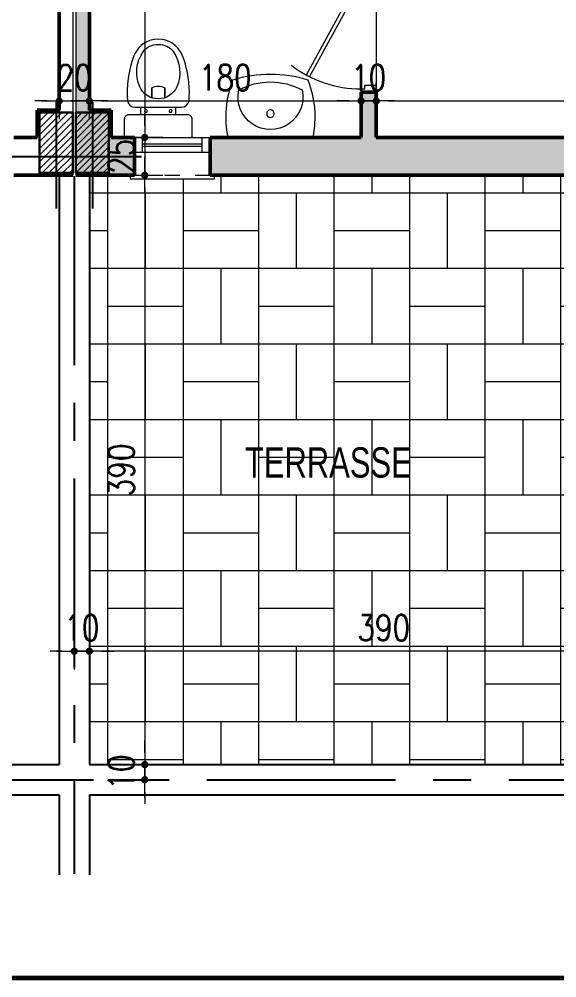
# Model space of a CAD drawing. Header units: millimetres. Extents: x 906 to 2482, y -1519 to -637.
# Drawn here: x 2035.91 to 2039.47, y -1518.7 to -1512.35 of the extents above; entities that cross this region are included whole.
import ezdxf

# ---------------------------------------------------------------- set-up
doc = ezdxf.new("R2010")
doc.units = ezdxf.units.MM
doc.linetypes.add('AXES', pattern=[2, 1.25, -0.25, 0.25, -0.25])
doc.linetypes.add('HIDDEN', pattern=[0.375, 0.25, -0.125])
doc.layers.get('DEFPOINTS').update_dxf_attribs({"color": 255, "lineweight": 13})
for name, color, linetype, lineweight in [('A-signe', 7, 'Continuous', 9), ('APPUITS', 7, 'Continuous', 18), ('DIM.', 4, 'Continuous', 25), ('interrompu', 7, 'HIDDEN', 15), ('MENUISERIE', 7, 'Continuous', 13), ('MUR 0.2', 7, 'Continuous', 20), ('MUR 0.25', 7, 'Continuous', 25), ('MUR 0.5', 7, 'Continuous', 50), ('mur-fort', 7, 'Continuous', 60), ('POTEAUX ARCH', 7, 'Continuous', 30), ('POTEAUX HACHURE', 7, 'Continuous', 15), ('SANITAIRE', 7, 'Continuous', 15), ('TEXTE', 7, 'Continuous', 20)]:
    doc.layers.add(name, color=color, linetype=linetype, lineweight=lineweight)
doc.layers.add('AXE', color=7, linetype='AXES')
doc.layers.add('HATCH', color=7, linetype='Continuous', lineweight=5, true_color=0xbababa)
doc.layers.add('TEINTE 6', color=7, linetype='Continuous', true_color=0x4d4dff)
doc.styles.add('atef', font='romans.shx', dxfattribs={"width": 0.8})
doc.styles.add('STYLE4', font='swisscl.ttf')
doc.dimstyles.new('COTEXT', dxfattribs={"dimscale": 0, "dimtxt": 0.17, "dimasz": 0.08, "dimexe": 0.015, "dimexo": 0.015, "dimgap": 0.07, "dimtad": 1, "dimdec": 0, "dimlfac": 100, "dimzin": 0, "dimdsep": 46, "dimtxsty": 'atef', "dimblk": 'SIG2', "dimcen": 0.15, "dimse1": 1, "dimse2": 1, "dimclrd": 256, "dimclre": 6, "dimclrt": 2, "dimadec": 0, "dimazin": 0, "dimtfac": 0.5, "dimtdec": 0, "dimtix": 1, "dimtmove": 2, "dimatfit": 1, "dimldrblk": 'SIG2', "dimfxl": 0.18, "dimtolj": 1, "dimtzin": 0, "dimlwd": 18, "dimarcsym": 0})
pattern_1 = [(45, (1013.812265, -617.61888), (-0.0224506403, 0.0224506403), [])]

# ---------------------------------------------------------------- blocks, each defined once
blk = doc.blocks.new('P - 0.80')
at = {"layer": 'MENUISERIE'}
for points in [[(-0.6991, 0.3412), (-0.0325, -0.0217), (-0.02, 0), (-0.6875, 0.3633)], [(-0.8, 0), (-0.78, 0), (-0.78, -0.025), (-0.755, -0.025), (-0.755, -0.1), (-0.8, -0.1)], [(0, 0), (-0.02, 0), (-0.02, -0.025), (-0.045, -0.025), (-0.045, -0.1), (0, -0.1)]]:
    blk.add_lwpolyline(points, dxfattribs=at)
blk.add_arc((-0.02, 0), 0.76, 142.54543, 180, dxfattribs=at)
blk = doc.blocks.new('SIG2')
at = {"layer": 'A-signe'}
for p, q in [((0, 1.5), (0, 0.5)), ((-1.5, 0), (-0.5, 0)), ((-0.5, 0), (0.5, 0)), ((0, 0.5), (0, -0.5)), ((0.5, 0), (1.5, 0)), ((0, -0.5), (0, -1.5))]:
    blk.add_line(p, q, dxfattribs=at)
at = {"layer": 'A-signe', "const_width": 0.3}
blk.add_lwpolyline([(-0.15, 0, 1), (0.15, 0, 1)], format="xyb", close=True, dxfattribs=at)
blk = doc.blocks.new('*D3334')
at = {"layer": 'DEFPOINTS', "color": 0, "transparency": 16777216}
for p in [(2036.3779, -1511.1343), (2036.6244, -1513.1343), (2036.7448, -1513.1343)]:
    blk.add_point(p, dxfattribs=at)
at = {"layer": 'DIM.', "lineweight": 18, "transparency": 16777216}
blk.add_line((2036.7448, -1511.2143), (2036.7448, -1513.0543), dxfattribs=at)
at = {"layer": 'DIM.', "lineweight": 18, "transparency": 16777216, "xscale": 0.08, "yscale": 0.08, "zscale": 0.08}
for p, rotation in [((2036.7448, -1511.1343), 90), ((2036.7448, -1513.1343), 270)]:
    blk.add_blockref('SIG2', p, dxfattribs=dict(at, rotation=rotation))
at = {"layer": 'DIM.', "color": 2, "transparency": 16777216, "insert": (2036.5898, -1512.1343), "char_height": 0.17, "attachment_point": 5, "rotation": 90, "style": 'atef'}
blk.add_mtext('\\A1;200', dxfattribs=at)
blk = doc.blocks.new('L.MAIN 56-46')
at = {"layer": 'SANITAIRE', "linetype": 'Continuous'}
blk.add_line((0, 0), (0, 0.56), dxfattribs=at)
blk.add_circle((-0.1575, 0.28), 0.025, dxfattribs=at)
for centre, radius, start, end in [((-0.1365, -0.1054), 0.6792, 78.40823, 111.10552), ((0.3903, 0.2801), 0.8103, 162.16614, 197.83384), ((0.0788, 0.28), 0.4463, 151.92752, 208.07249), ((-0.2678, 0.28), 0.2153, 257.31963, 102.68038), ((-0.1365, 0.6605), 0.6744, 248.73744, 281.67531)]:
    blk.add_arc(centre, radius, start, end, dxfattribs=at)
blk = doc.blocks.new('CUVETTE -2')
at = {"layer": 'SANITAIRE'}
for p, q in [((0.1089, 0.15), (0.1089, 0.2)), ((0.3411, 0.15), (0.3411, 0.2))]:
    blk.add_line(p, q, dxfattribs=at)
at = {"layer": 'SANITAIRE', "flags": 128}
for points in [[(0.068, 0.5503, -0.290899), (0.225, 0.6501)], [(0.225, 0.6501, -0.290899), (0.382, 0.5503)], [(0.225, 0.6154, 0.251168), (0.1249, 0.5678)], [(0.3251, 0.5678, 0.251168), (0.225, 0.6154)], [(0.0232, 0.3699, -0.068521), (0.068, 0.5503)], [(0.1249, 0.5678, 0.259575), (0.1024, 0.335)], [(0.3476, 0.335, 0.259575), (0.3251, 0.5678)], [(0.382, 0.5503, -0.068521), (0.4268, 0.3699)], [(0.0212, 0.2458, -0.05039), (0.0232, 0.3699)], [(0.1024, 0.335, 0.300692), (0.225, 0.2557)], [(0.225, 0.2557, 0.300692), (0.3476, 0.335)], [(0.4268, 0.3699, -0.05039), (0.4288, 0.2458)], [(0.379, 0.2), (0.071, 0.2, -0.39005), (0.0212, 0.2458)], [(0.4288, 0.2458, -0.39005), (0.379, 0.2)], [(0.45, 0), (0, 0), (0, 0.12, -0.414214), (0.03, 0.15)], [(0.03, 0.15), (0.42, 0.15, -0.414214), (0.45, 0.12)]]:
    blk.add_lwpolyline(points, format="xyb", dxfattribs=at)
at = {"layer": 'SANITAIRE'}
for points in [[(0.1819, 0.3292), (0.1819, 0.3292), (0.1819, 0.2625), (0.1819, 0.2625)], [(0.2681, 0.3292), (0.2681, 0.3292), (0.2681, 0.2625), (0.2681, 0.2625)]]:
    blk.add_lwpolyline(points, close=True, dxfattribs=at)
at = {"layer": 'SANITAIRE', "flags": 128}
blk.add_lwpolyline([(0.45, 0.12), (0.45, 0)], dxfattribs=at)
at = {"layer": 'SANITAIRE'}
for centre in [(0.1434, 0.175), (0.3066, 0.175)]:
    blk.add_circle(centre, 0.00977, dxfattribs=at)
blk.add_arc((0.225, 0.246), 0.0937, 62.60785, 117.39215, dxfattribs=at)
blk = doc.blocks.new('*D2713')
at = {"layer": 'DEFPOINTS', "color": 0, "transparency": 16777216}
for p in [(2036.3779, -1512.5231), (2036.1779, -1512.795), (2036.3779, -1512.8929)]:
    blk.add_point(p, dxfattribs=at)
at = {"layer": 'DIM.', "lineweight": 18, "transparency": 16777216}
for p, q in [((2036.0979, -1512.8929), (2036.0179, -1512.8929)), ((2036.1779, -1512.8929), (2036.3779, -1512.8929)), ((2036.4579, -1512.8929), (2036.5379, -1512.8929))]:
    blk.add_line(p, q, dxfattribs=at)
at = {"layer": 'DIM.', "lineweight": 18, "transparency": 16777216, "xscale": 0.08, "yscale": 0.08, "zscale": 0.08}
blk.add_blockref('SIG2', (2036.1779, -1512.8929), dxfattribs=at)
at = {"layer": 'DIM.', "lineweight": 18, "transparency": 16777216, "xscale": 0.08, "yscale": 0.08, "zscale": 0.08, "rotation": 180}
blk.add_blockref('SIG2', (2036.3779, -1512.8929), dxfattribs=at)
at = {"layer": 'DIM.', "color": 2, "transparency": 16777216, "insert": (2036.2779, -1512.7379), "char_height": 0.17, "attachment_point": 5, "style": 'atef'}
blk.add_mtext('\\A1;20', dxfattribs=at)
blk = doc.blocks.new('*D3346')
at = {"layer": 'DEFPOINTS', "color": 0, "transparency": 16777216}
for p in [(2036.3779, -1512.3736), (2038.1779, -1512.8929), (2038.1779, -1513.1343)]:
    blk.add_point(p, dxfattribs=at)
at = {"layer": 'DIM.', "lineweight": 18, "transparency": 16777216}
blk.add_line((2036.4579, -1512.8929), (2038.0979, -1512.8929), dxfattribs=at)
at = {"layer": 'DIM.', "lineweight": 18, "transparency": 16777216, "xscale": 0.08, "yscale": 0.08, "zscale": 0.08, "rotation": 180}
blk.add_blockref('SIG2', (2036.3779, -1512.8929), dxfattribs=at)
at = {"layer": 'DIM.', "lineweight": 18, "transparency": 16777216, "xscale": 0.08, "yscale": 0.08, "zscale": 0.08}
blk.add_blockref('SIG2', (2038.1779, -1512.8929), dxfattribs=at)
at = {"layer": 'DIM.', "color": 2, "transparency": 16777216, "insert": (2037.2779, -1512.7379), "char_height": 0.17, "attachment_point": 5, "style": 'atef'}
blk.add_mtext('\\A1;180', dxfattribs=at)
blk = doc.blocks.new('*D3347')
at = {"layer": 'DEFPOINTS', "color": 0, "transparency": 16777216}
for p in [(2038.2779, -1512.8929), (2038.1779, -1513.1343), (2038.2779, -1513.1343)]:
    blk.add_point(p, dxfattribs=at)
at = {"layer": 'DIM.', "lineweight": 18, "transparency": 16777216}
for p, q in [((2038.0979, -1512.8929), (2038.0179, -1512.8929)), ((2038.1779, -1512.8929), (2038.2779, -1512.8929)), ((2038.3579, -1512.8929), (2038.4379, -1512.8929))]:
    blk.add_line(p, q, dxfattribs=at)
at = {"layer": 'DIM.', "lineweight": 18, "transparency": 16777216, "xscale": 0.08, "yscale": 0.08, "zscale": 0.08}
blk.add_blockref('SIG2', (2038.1779, -1512.8929), dxfattribs=at)
at = {"layer": 'DIM.', "lineweight": 18, "transparency": 16777216, "xscale": 0.08, "yscale": 0.08, "zscale": 0.08, "rotation": 180}
blk.add_blockref('SIG2', (2038.2779, -1512.8929), dxfattribs=at)
at = {"layer": 'DIM.', "color": 2, "transparency": 16777216, "insert": (2038.2279, -1512.7379), "char_height": 0.17, "attachment_point": 5, "style": 'atef'}
blk.add_mtext('\\A1;10', dxfattribs=at)
blk = doc.blocks.new('*D3348')
at = {"layer": 'DEFPOINTS', "color": 0, "transparency": 16777216}
for p in [(2042.4779, -1512.8929), (2038.2779, -1513.1343), (2042.4779, -1513.1343)]:
    blk.add_point(p, dxfattribs=at)
at = {"layer": 'DIM.', "lineweight": 18, "transparency": 16777216}
blk.add_line((2038.3579, -1512.8929), (2042.3979, -1512.8929), dxfattribs=at)
at = {"layer": 'DIM.', "lineweight": 18, "transparency": 16777216, "xscale": 0.08, "yscale": 0.08, "zscale": 0.08, "rotation": 180}
blk.add_blockref('SIG2', (2038.2779, -1512.8929), dxfattribs=at)
at = {"layer": 'DIM.', "lineweight": 18, "transparency": 16777216, "xscale": 0.08, "yscale": 0.08, "zscale": 0.08}
blk.add_blockref('SIG2', (2042.4779, -1512.8929), dxfattribs=at)
at = {"layer": 'DIM.', "color": 2, "transparency": 16777216, "insert": (2040.3779, -1512.7379), "char_height": 0.17, "attachment_point": 5, "style": 'atef'}
blk.add_mtext('\\A1;420', dxfattribs=at)
blk = doc.blocks.new('*D3252')
at = {"layer": 'DEFPOINTS', "color": 0, "transparency": 16777216}
for p in [(2036.5229, -1513.1343), (2036.5229, -1513.3843), (2036.7448, -1513.3843)]:
    blk.add_point(p, dxfattribs=at)
at = {"layer": 'DIM.', "lineweight": 18, "transparency": 16777216}
for p, q in [((2036.7448, -1513.0543), (2036.7448, -1512.9743)), ((2036.7448, -1513.1343), (2036.7448, -1513.3843)), ((2036.7448, -1513.4643), (2036.7448, -1513.5443))]:
    blk.add_line(p, q, dxfattribs=at)
at = {"layer": 'DIM.', "lineweight": 18, "transparency": 16777216, "xscale": 0.08, "yscale": 0.08, "zscale": 0.08}
for p, rotation in [((2036.7448, -1513.1343), 270), ((2036.7448, -1513.3843), 90)]:
    blk.add_blockref('SIG2', p, dxfattribs=dict(at, rotation=rotation))
at = {"layer": 'DIM.', "color": 2, "transparency": 16777216, "insert": (2036.5898, -1513.2593), "char_height": 0.17, "attachment_point": 5, "rotation": 90, "style": 'atef'}
blk.add_mtext('\\A1;25', dxfattribs=at)
blk = doc.blocks.new('*D3253')
at = {"layer": 'DEFPOINTS', "color": 0, "transparency": 16777216}
for p in [(2036.5229, -1513.3843), (2036.3779, -1517.2843), (2036.7448, -1517.2843)]:
    blk.add_point(p, dxfattribs=at)
at = {"layer": 'DIM.', "lineweight": 18, "transparency": 16777216}
blk.add_line((2036.7448, -1513.4643), (2036.7448, -1517.2043), dxfattribs=at)
at = {"layer": 'DIM.', "lineweight": 18, "transparency": 16777216, "xscale": 0.08, "yscale": 0.08, "zscale": 0.08}
for p, rotation in [((2036.7448, -1513.3843), 90), ((2036.7448, -1517.2843), 270)]:
    blk.add_blockref('SIG2', p, dxfattribs=dict(at, rotation=rotation))
at = {"layer": 'DIM.', "color": 2, "transparency": 16777216, "insert": (2036.5898, -1515.3343), "char_height": 0.17, "attachment_point": 5, "rotation": 90, "style": 'atef'}
blk.add_mtext('\\A1;390', dxfattribs=at)
blk = doc.blocks.new('*D3254')
at = {"layer": 'DEFPOINTS', "color": 0, "transparency": 16777216}
for p in [(2036.3779, -1517.2843), (2036.2779, -1517.3843), (2036.7448, -1517.3843)]:
    blk.add_point(p, dxfattribs=at)
at = {"layer": 'DIM.', "lineweight": 18, "transparency": 16777216}
for p, q in [((2036.7448, -1517.2043), (2036.7448, -1517.1243)), ((2036.7448, -1517.2843), (2036.7448, -1517.3843)), ((2036.7448, -1517.4643), (2036.7448, -1517.5443))]:
    blk.add_line(p, q, dxfattribs=at)
at = {"layer": 'DIM.', "lineweight": 18, "transparency": 16777216, "xscale": 0.08, "yscale": 0.08, "zscale": 0.08}
for p, rotation in [((2036.7448, -1517.2843), 270), ((2036.7448, -1517.3843), 90)]:
    blk.add_blockref('SIG2', p, dxfattribs=dict(at, rotation=rotation))
at = {"layer": 'DIM.', "color": 2, "transparency": 16777216, "insert": (2036.5898, -1517.3343), "char_height": 0.17, "attachment_point": 5, "rotation": 90, "style": 'atef'}
blk.add_mtext('\\A1;10', dxfattribs=at)
blk = doc.blocks.new('*D3259')
at = {"layer": 'DEFPOINTS', "color": 0, "transparency": 16777216}
for p in [(2040.2779, -1516.1175), (2036.3779, -1516.5338), (2036.3779, -1517.2843)]:
    blk.add_point(p, dxfattribs=at)
at = {"layer": 'DIM.', "lineweight": 18, "transparency": 16777216}
blk.add_line((2040.1979, -1516.5338), (2036.4579, -1516.5338), dxfattribs=at)
at = {"layer": 'DIM.', "lineweight": 18, "transparency": 16777216, "xscale": 0.08, "yscale": 0.08, "zscale": 0.08, "rotation": 180}
blk.add_blockref('SIG2', (2036.3779, -1516.5338), dxfattribs=at)
at = {"layer": 'DIM.', "lineweight": 18, "transparency": 16777216, "xscale": 0.08, "yscale": 0.08, "zscale": 0.08}
blk.add_blockref('SIG2', (2040.2779, -1516.5338), dxfattribs=at)
at = {"layer": 'DIM.', "color": 2, "transparency": 16777216, "insert": (2038.3279, -1516.3788), "char_height": 0.17, "attachment_point": 5, "style": 'atef'}
blk.add_mtext('\\A1;390', dxfattribs=at)
blk = doc.blocks.new('*D2638')
at = {"layer": 'DEFPOINTS', "color": 0, "transparency": 16777216}
for p in [(2036.2779, -1516.5338), (2036.3779, -1517.2843), (2036.2779, -1517.3843)]:
    blk.add_point(p, dxfattribs=at)
at = {"layer": 'DIM.', "lineweight": 18, "transparency": 16777216}
for p, q in [((2036.1979, -1516.5338), (2036.1179, -1516.5338)), ((2036.3779, -1516.5338), (2036.2779, -1516.5338)), ((2036.4579, -1516.5338), (2036.5379, -1516.5338))]:
    blk.add_line(p, q, dxfattribs=at)
at = {"layer": 'DIM.', "lineweight": 18, "transparency": 16777216, "xscale": 0.08, "yscale": 0.08, "zscale": 0.08}
blk.add_blockref('SIG2', (2036.2779, -1516.5338), dxfattribs=at)
at = {"layer": 'DIM.', "lineweight": 18, "transparency": 16777216, "xscale": 0.08, "yscale": 0.08, "zscale": 0.08, "rotation": 180}
blk.add_blockref('SIG2', (2036.3779, -1516.5338), dxfattribs=at)
at = {"layer": 'DIM.', "color": 2, "transparency": 16777216, "insert": (2036.3279, -1516.3788), "char_height": 0.17, "attachment_point": 5, "style": 'atef'}
blk.add_mtext('\\A1;10', dxfattribs=at)

msp = doc.modelspace()

# ---------------------------------------------------------------- hatches: boundary and pattern name
at = {"layer": 'HATCH'}
h = msp.add_hatch(dxfattribs=at)
h.set_pattern_fill('164', pattern_type=2)
h.set_pattern_definition([(0, (0, 0), (0.5, 0.5), []), (0, (0, 0.25), (0.5, 0.5), [0.5, -0.5]), (90, (0, 0), (-0.5, 0.5), []), (90, (0.25, 0.5), (-0.5, 0.5), [0.5, -0.5])])
edge = h.paths.add_edge_path()
edge.add_line((2040.1879, -1514.1129), (2040.2079, -1514.1129))
edge.add_line((2040.2079, -1514.1129), (2040.2079, -1513.8843))
edge.add_line((2040.2079, -1513.8843), (2040.2779, -1513.8843))
edge.add_line((2040.2779, -1513.8843), (2040.2779, -1513.3843))
edge.add_line((2040.2779, -1513.3843), (2037.2058, -1513.3843))
edge.add_line((2037.2058, -1513.3843), (2037.2058, -1513.4072))
edge.add_line((2037.2058, -1513.4072), (2036.6479, -1513.4072))
edge.add_line((2036.6479, -1513.4072), (2036.6479, -1513.3843))
edge.add_line((2036.6479, -1513.3843), (2036.3779, -1513.3843))
edge.add_line((2036.3779, -1513.3843), (2036.3779, -1517.2843))
edge.add_line((2036.3779, -1517.2843), (2040.2579, -1517.2843))
edge.add_line((2040.2579, -1517.2843), (2040.2579, -1516.2629))
edge.add_line((2040.2579, -1516.2629), (2040.2779, -1516.2629))
edge.add_line((2040.2779, -1516.2629), (2040.2779, -1515.9114))
edge.add_ellipse((2040.2782, -1515.8101), major_axis=(0, -0.1), ratio=0.218235, start_angle=180.77682, end_angle=353.59803, ccw=False)
edge.add_line((2040.2779, -1515.7101), (2040.2779, -1515.3843))
edge.add_line((2040.2779, -1515.3843), (2040.2079, -1515.3843))
edge.add_line((2040.2079, -1515.3843), (2040.2079, -1515.1529))
edge.add_line((2040.2079, -1515.1529), (2040.1879, -1515.1529))
edge.add_line((2040.1879, -1515.1529), (2040.1879, -1514.1129))
at = {"layer": 'POTEAUX HACHURE'}
h = msp.add_hatch(dxfattribs=at)
h.set_pattern_fill('ANSI31', color=256, scale=0.01)
h.set_pattern_definition(pattern_1)
h.paths.add_polyline_path([(2036.2679, -1513.3693), (2036.0479, -1513.3693), (2036.0479, -1512.9693), (2036.2679, -1512.9693)])
h = msp.add_hatch(dxfattribs=at)
h.set_pattern_fill('ANSI31', color=256, scale=0.01)
h.set_pattern_definition(pattern_1)
h.paths.add_polyline_path([(2036.2879, -1513.3693), (2036.5079, -1513.3693), (2036.5079, -1512.9693), (2036.2879, -1512.9693)])
at = {"layer": 'TEINTE 6'}
h = msp.add_hatch(color=256, dxfattribs=at)
h.dxf.hatch_style = 1
h.paths.add_polyline_path([(2037.1779, -1507.4143), (2036.9279, -1507.4143), (2036.9279, -1507.4843), (2036.2879, -1507.4843), (2036.2879, -1513.3843), (2036.6779, -1513.3843), (2036.6779, -1513.1343), (2036.5229, -1513.1343), (2036.5229, -1512.9543), (2036.3779, -1512.9543), (2036.3779, -1511.1343), (2038.1779, -1511.1343), (2038.1779, -1512.0334), (2038.2779, -1512.0334), (2038.2779, -1511.9343), (2038.384, -1511.9343), (2038.384, -1511.8343), (2038.2779, -1511.8343), (2038.2779, -1511.0343), (2036.3779, -1511.0343), (2036.3779, -1507.7343), (2037.1779, -1507.7343)])
h = msp.add_hatch(color=256, dxfattribs=at)
h.dxf.hatch_style = 1
h.paths.add_polyline_path([(2040.5279, -1513.2343), (2041.4385, -1513.2343), (2041.4385, -1513.1343), (2038.2779, -1513.1343), (2038.2779, -1512.8334), (2038.1779, -1512.8334), (2038.1779, -1513.1343), (2037.1779, -1513.1343), (2037.1779, -1513.3843), (2040.2779, -1513.3843), (2040.2779, -1513.8843), (2040.2079, -1513.8843), (2040.2079, -1514.1343), (2040.5279, -1514.1343)])

# ---------------------------------------------------------------- linework, layer by layer
at = {"layer": 'APPUITS'}
msp.add_lwpolyline([(2036.6479, -1513.3843), (2036.6479, -1513.4072), (2037.2058, -1513.4072), (2037.2058, -1513.3843)], dxfattribs=at)
at = {"layer": 'AXE'}
for p, q in [((2036.1579, -1512.9011), (2036.1579, -1513.6041)), ((2036.3979, -1512.9011), (2036.3979, -1513.6041)), ((2035.7901, -1513.2593), (2036.4833, -1513.2593)), ((2036.0301, -1513.2593), (2036.7233, -1513.2593)), ((2036.2779, -1513.3908), (2036.2779, -1518.0065)), ((2035.1561, -1517.3843), (2040.2779, -1517.3843))]:
    msp.add_line(p, q, dxfattribs=at)
at = {"layer": 'interrompu', "ltscale": 0.2}
msp.add_line((2036.6779, -1513.3843), (2037.1779, -1513.3843), dxfattribs=at)
at = {"layer": 'MENUISERIE'}
for p, q in [((2038.2779, -1512.0334), (2038.2779, -1512.8334)), ((2036.6779, -1513.1343), (2037.1779, -1513.1343)), ((2036.7279, -1513.1343), (2036.7279, -1513.2343)), ((2037.1258, -1513.2343), (2037.1258, -1513.1343)), ((2036.7279, -1513.1768), (2037.1257, -1513.1768)), ((2036.7279, -1513.1918), (2037.1257, -1513.1918)), ((2037.1754, -1513.2343), (2036.6779, -1513.2343))]:
    msp.add_line(p, q, dxfattribs=at)
at = {"layer": 'MUR 0.2'}
for p, q in [((2036.2679, -1507.4843), (2036.2679, -1513.3843)), ((2036.2879, -1507.4843), (2036.2879, -1513.3843))]:
    msp.add_line(p, q, dxfattribs=at)
at = {"layer": 'MUR 0.25', "linetype": 'Continuous'}
for p, q in [((2036.1779, -1513.3843), (2036.1779, -1517.2843)), ((2036.3779, -1513.3843), (2036.3779, -1517.2843)), ((2035.1319, -1517.2843), (2036.1779, -1517.2843)), ((2036.3779, -1517.2843), (2040.2779, -1517.2843)), ((2035.1319, -1517.4843), (2036.1779, -1517.4843)), ((2036.1779, -1517.4843), (2036.1779, -1518.0132)), ((2036.3779, -1517.4843), (2040.2779, -1517.4843)), ((2036.3779, -1517.4843), (2036.3779, -1518.0132))]:
    msp.add_line(p, q, dxfattribs=at)
at = {"layer": 'MUR 0.5'}
for p, q in [((2036.1779, -1511.1343), (2036.1779, -1512.9543)), ((2036.3779, -1511.1343), (2036.3779, -1512.9543)), ((2038.1779, -1512.8334), (2038.1779, -1513.1343)), ((2038.1779, -1512.8334), (2038.2779, -1512.8334)), ((2038.2779, -1512.8334), (2038.2779, -1513.1343)), ((2036.0329, -1513.1343), (2036.0329, -1512.9543)), ((2036.0329, -1512.9543), (2036.1779, -1512.9543)), ((2036.5229, -1512.9543), (2036.3779, -1512.9543)), ((2036.5229, -1513.1343), (2036.5229, -1512.9543)), ((2035.8779, -1513.1343), (2036.0329, -1513.1343)), ((2036.5229, -1513.1343), (2036.6779, -1513.1343)), ((2036.6779, -1513.1343), (2036.6779, -1513.3843)), ((2037.1779, -1513.1343), (2037.1779, -1513.3843)), ((2037.1779, -1513.1343), (2038.1779, -1513.1343)), ((2038.2779, -1513.1343), (2041.4385, -1513.1343)), ((2035.8779, -1513.3843), (2036.2679, -1513.3843)), ((2036.2879, -1513.3843), (2036.6779, -1513.3843)), ((2037.1779, -1513.3843), (2040.2779, -1513.3843))]:
    msp.add_line(p, q, dxfattribs=at)
at = {"layer": 'mur-fort'}
msp.add_lwpolyline([(2028.6838, -1497.7969), (2028.6838, -1518.6951), (2058.8701, -1518.6951), (2058.8701, -1497.7969)], close=True, dxfattribs=at)
msp.add_lwpolyline([(2052.6969, -1497.7969), (2028.6838, -1497.7969), (2028.6838, -1518.6951), (2052.6969, -1518.6951), (2052.6969, -1501.057)], dxfattribs=at)
at = {"layer": 'POTEAUX ARCH'}
for points in [[(2036.2679, -1513.3693), (2036.0479, -1513.3693), (2036.0479, -1512.9693), (2036.2679, -1512.9693)], [(2036.2879, -1513.3693), (2036.5079, -1513.3693), (2036.5079, -1512.9693), (2036.2879, -1512.9693)]]:
    msp.add_lwpolyline(points, close=True, dxfattribs=at)

# ---------------------------------------------------------------- block references
at = {"layer": 'MENUISERIE', "rotation": 90.00000000000001}
msp.add_blockref('P - 0.80', (2038.1779, -1512.0334), dxfattribs=at)
at = {"layer": 'SANITAIRE', "xscale": -1}
msp.add_blockref('CUVETTE -2', (2037.0593, -1513.1343), dxfattribs=at)
at = {"layer": 'SANITAIRE', "xscale": -1, "rotation": 90}
msp.add_blockref('L.MAIN 56-46', (2037.8574, -1513.1343), dxfattribs=at)

# ---------------------------------------------------------------- texts
at = {"layer": 'TEXTE', "style": 'STYLE4'}
msp.add_text('TERRASSE', height=0.2, dxfattribs=at).set_placement((2037.4084, -1515.3847))

# ---------------------------------------------------------------- dimensions: what is measured, and where the dimension line sits
at = {"layer": 'DIM.'}
for base, p1, p2, picture, middle in [((2036.7448, -1513.1343), (2036.3779, -1511.1343), (2036.6244, -1513.1343), '*D3334', (2036.5898, -1512.1343)), ((2036.7448, -1513.3843), (2036.5229, -1513.1343), (2036.5229, -1513.3843), '*D3252', (2036.5898, -1513.2593)), ((2036.7448, -1517.2843), (2036.5229, -1513.3843), (2036.3779, -1517.2843), '*D3253', (2036.5898, -1515.3343)), ((2036.7448, -1517.3843), (2036.3779, -1517.2843), (2036.2779, -1517.3843), '*D3254', (2036.5898, -1517.3343))]:
    dim = msp.add_linear_dim(base=base, p1=p1, p2=p2, angle=90, dimstyle='COTEXT', override={"dimscale": 1}, dxfattribs=at)
    dim.commit()
    dim.dimension.update_dxf_attribs({"geometry": picture, "text_midpoint": middle})
for base, p1, p2, picture, middle in [((2038.1779, -1512.8929), (2036.3779, -1512.3736), (2038.1779, -1513.1343), '*D3346', (2037.2779, -1512.7379)), ((2036.3779, -1512.8929), (2036.1779, -1512.795), (2036.3779, -1512.5231), '*D2713', (2036.2779, -1512.7379)), ((2038.2779, -1512.8929), (2038.1779, -1513.1343), (2038.2779, -1513.1343), '*D3347', (2038.2279, -1512.7379)), ((2042.4779, -1512.8929), (2038.2779, -1513.1343), (2042.4779, -1513.1343), '*D3348', (2040.3779, -1512.7379)), ((2036.3779, -1516.5338), (2040.2779, -1516.1175), (2036.3779, -1517.2843), '*D3259', (2038.3279, -1516.3788)), ((2036.2779, -1516.5338), (2036.3779, -1517.2843), (2036.2779, -1517.3843), '*D2638', (2036.3279, -1516.3788))]:
    dim = msp.add_linear_dim(base=base, p1=p1, p2=p2, dimstyle='COTEXT', override={"dimscale": 1}, dxfattribs=at)
    dim.commit()
    dim.dimension.update_dxf_attribs({"geometry": picture, "text_midpoint": middle})

doc.saveas('drawing.dxf')
